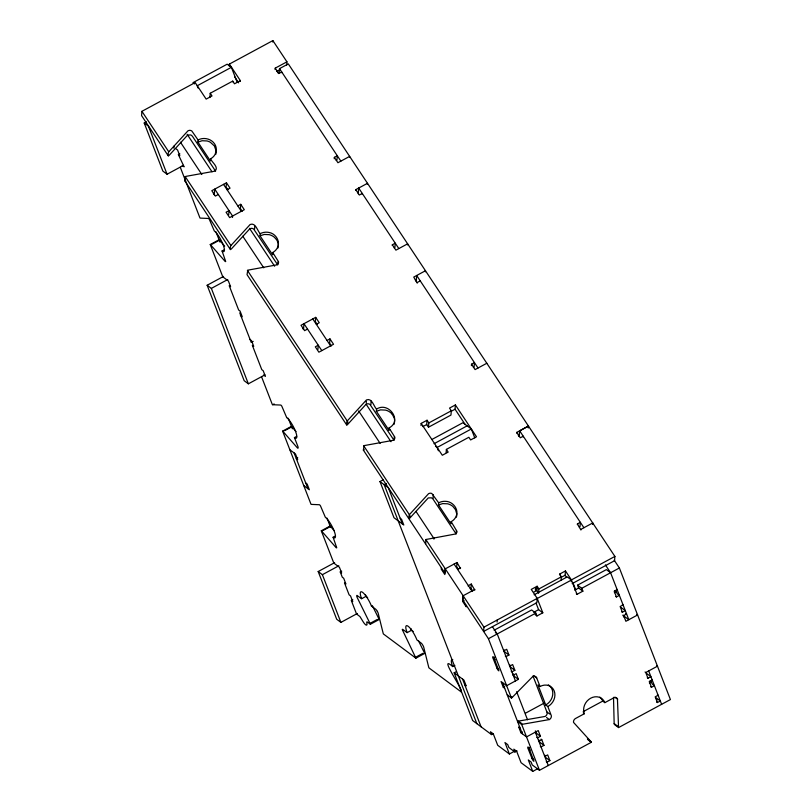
<?xml version="1.0" encoding="UTF-8"?>
<svg xmlns="http://www.w3.org/2000/svg" width="812" height="812" viewBox="0 0 812 812"><rect width="100%" height="100%" fill="white"/><g stroke="black" fill="none" stroke-linecap="round" stroke-linejoin="round"><path stroke-width="1.22" d="M441.352 567.71L441.241 569.131L444.814 574.531L445.28 568.836L425.843 539.513L455.37 534.012L456.324 533.24A3.441 3.126 5 0 0 457.014 531.474L451.167 521.669A11.977 10.881 4.2 0 0 455.755 517.092C459.734 509.926 453.005 501.227 445.301 501.329A11.977 10.871 4.4 0 0 438.673 502.821L431.862 493.534A3.441 3.126 4.6 0 0 429.802 493.249L428.604 493.645L410.03 513.966C408.72 514.412 408.365 519.761 409.695 518.249L428.259 497.929L431.527 497.827L432.979 499.035L456.182 534.022M468.301 586.335L468.351 585.625L471.285 584.041L474.797 590.131M471.285 584.041L470.95 588.324L472.736 591.014M173.9 148.17L174.072 146.028M216.317 149.905L215.16 154.239A11.977 10.881 4.2 0 1 210.562 158.807L210.389 160.949L197.895 142.11L198.067 139.969L191.845 131.006A3.441 3.126 4.7 0 0 189.206 130.387L187.998 130.783L169.434 151.103C167.932 151.631 167.475 157.284 169.089 155.396L187.653 135.066L190.921 134.965L192.373 136.183L215.576 171.17M273.421 254.126L272.527 254.663L260.033 235.825L260.205 233.673C257.414 231.014 255.699 222.204 250.137 224.498L231.572 244.818C230.07 245.336 229.623 250.999 231.227 249.101L249.791 228.781L250.999 228.385A3.441 3.126 4.7 0 1 253.648 229.014L277.714 264.874L277.937 262.022M286.687 65.041L286.94 61.824L272.862 40.6L229.38 64.087L229.228 65.995M272.527 254.663L272.7 252.522A12.068 10.972 5 0 0 277.298 247.944C280.759 241.692 275.989 233.775 269.29 232.516A12.048 10.952 4.6 0 0 260.205 233.683M367.41 184.385L367.491 183.309L355.768 189.643L355.707 190.353M394.327 436.744L394.043 440.317L369.978 404.447A3.441 3.126 4.7 0 0 367.328 403.828L366.121 404.214L347.556 424.544C345.953 426.432 346.399 420.778 347.901 420.251L366.466 399.93C372.028 397.636 373.743 406.457 376.535 409.116L376.362 411.258L388.857 430.096L389.75 429.558M388.857 430.096L389.029 427.954C402.833 420.819 388.512 401.199 376.535 409.116M425.386 271.817L425.468 270.741L413.744 277.075L417.256 283.175M433.821 538.955L433.902 537.889M451.167 521.669L450.995 523.811L438.5 504.962L438.673 502.821M474.858 589.421L463.124 595.754L462.789 600.038L488.428 638.709L511.428 698.005A3.431 2.954 -53.3 0 0 512.22 697.427L532.682 676.629A3.441 2.954 -53.3 0 1 536.478 677.411L540.061 686.495A12.018 10.343 -53.3 0 1 554.21 690.971A12.018 10.343 -53.3 0 1 547.836 706.531L551.318 715.666A3.441 2.954 -53.3 0 1 549.338 719.574L522.623 724.243A3.431 2.954 -53.3 0 0 521.74 724.578L517.528 721.452A3.431 2.954 -53.3 0 1 518.421 721.117L545.136 716.438A3.441 2.954 -53.3 0 0 547.115 712.54L532.976 675.939M497.096 622.104L497.259 619.962M535.402 590.253L535.575 588.111M537.128 586.254L536.783 590.537L538.569 593.227L538.904 588.933L537.128 586.254L531.261 589.41L537.209 598.383L536.874 602.677L483.607 631.442L483.952 627.158L445.28 568.836L457.014 562.503L460.526 568.603M559.549 574.825L559.6 574.114L565.467 570.938L571.415 579.91L571.272 581.625M279.145 73.202L279.511 68.634L288.301 63.884L614.897 556.423L614.562 560.716L572.155 583.615M229.38 64.087L240.362 80.642L234.495 83.809L232.709 81.119L210.227 93.258L212.013 95.948L206.157 99.115L195.174 82.56L141.917 111.325L141.582 115.619L168.328 155.955M230.466 249.67L184.892 180.944L185.237 176.661L185.907 176.377L214.764 171.159C219.676 167.576 211.607 162.126 210.562 158.807M209.892 97.541L210.227 93.258M232.648 81.829L232.709 81.119M218.296 194.504L215.373 196.088L211.8 190.698L226.457 182.781L226.122 187.075L227.908 189.764M228.669 214.936L229.004 210.653L226.081 212.236L229.644 217.616L244.31 209.699L240.738 204.32L237.804 205.903M240.301 81.362L240.362 80.642M232.465 217.464L232.577 216.033L214.733 189.115L214.277 194.829L213.383 193.489M240.738 204.32L240.403 208.603L242.179 211.293M346.795 425.102L247.031 274.659L247.812 270.163L276.902 264.864L277.856 264.093A3.441 3.136 5 0 0 278.506 261.697L272.7 252.522M254.572 229.177L254.795 226.315M272.751 42.031L272.862 40.6M275.106 69.588L275.217 68.157L286.94 61.824M281.662 72.674L281.713 71.953L278.78 73.537L275.217 68.157M307.535 329.073L304.601 330.657L301.029 325.277L315.695 317.36L315.35 321.643L317.137 324.333M317.898 349.505L318.243 345.222L315.31 346.805L318.883 352.195L333.539 344.278L329.966 338.888L327.033 340.472M334.239 158.776L334.351 157.345L337.284 155.762L336.95 160.045L336.219 160.441M329.966 338.888L329.631 343.171L331.418 345.871M358.254 193.774L358.701 188.059L398.824 248.573M358.589 189.49L358.701 188.059M362.213 194.159L362.274 193.449L359.34 195.032L355.768 189.643M347.668 423.113L347.78 421.682M366.232 402.793L366.354 401.361M445.28 568.836L444.946 573.13L363.36 450.092L364.141 445.605L393.231 440.307L394.185 439.536A3.441 3.136 5 0 0 394.835 437.13L389.029 427.954M370.901 404.609L371.013 403.178M371.064 402.468L371.175 401.037M392.267 245.488L392.328 244.777L395.261 243.194L394.916 247.477L394.185 247.873M409.806 516.828L409.918 515.397M421.012 425.549L421.184 423.407L427.051 420.24L428.827 422.93L428.492 427.213L450.964 415.074L451.31 410.791L449.523 408.101L455.39 404.934L476.502 436.785L470.645 439.952L468.859 437.262L446.387 449.401L446.133 452.619M428.492 427.213L426.706 424.524L427.051 420.24M425.843 539.513L425.721 543.695M433.04 498.324L433.314 494.752M465.266 424.635L455.045 409.218L455.39 404.934M456.293 532.601L456.466 530.449M471.407 365.633L471.518 364.202L474.452 362.619L474.106 366.912L473.376 367.308M457.014 562.503L456.669 566.796L458.455 569.486M466.362 605.427L466.25 606.848L462.678 601.469L463.124 595.754M516.676 433.111L516.736 432.4L528.46 426.067L528.379 427.132M528.308 427.965L528.46 426.056L519.66 430.807L519.213 436.521L518.32 435.171M523.182 436.907L523.232 436.196L520.299 437.78L516.736 432.4M561.102 580.367L561.386 576.794L559.6 574.114M566.614 577.474L565.122 575.231L565.467 570.938M577.362 524.633L577.423 523.923L580.347 522.339L580.012 526.623L579.281 527.018M580.935 530.023L577.423 523.923M592.608 524.4L592.719 522.969L580.986 529.302M349.566 157.467L349.647 156.391L337.924 162.725L334.351 157.345M407.533 244.899L407.624 243.823L395.901 250.157L392.328 244.777M592.628 524.044L592.719 522.969M393.932 424.493L394.287 423.417M537.016 587.675L535.494 589.187L536.894 589.106M236.992 81.768L231.39 67.315L197.184 85.788L198.047 88.011M183.492 165.364L167.069 174.235L162.867 171.099L144.211 123.018L146.414 121.82M276.831 71.385L280.008 69.67M182.233 165.435L184.111 166.825L178.396 154.686L179.868 153.894M227.096 189.754L230.029 188.171L226.457 182.781M240.393 315.381L242.27 316.771L240.047 311.047L238.647 310.001L229.207 285.672L230.608 286.717L228.385 280.993L222.782 276.811L210.247 244.513L219.047 239.763A3.461 0.832 61.6 0 1 219.382 240.058L224.701 246.127M212.165 244.138L219.494 240.179M210.247 244.513A3.461 0.832 61.6 0 1 210.582 244.808L225.107 261.393A3.451 0.832 61.6 0 0 225.695 261.505L222.062 250.989L224.264 249.802M264.925 374.87L248.36 383.822L244.158 380.686L207.141 285.256L223.564 276.395M207.141 285.256L211.353 288.392L227.766 279.521M253.182 341.395L251.233 342.451L239.753 312.874M316.335 324.323L319.258 322.74L315.695 317.36M417.317 282.454L420.24 280.871M261.586 376.859L272.325 404.538A3.451 0.832 61.6 0 0 272.68 404.721L274.141 403.929M334.138 530.581L330.423 526.338A3.461 0.832 61.6 0 0 330.088 526.044L321.288 530.794A3.461 0.832 61.6 0 1 321.623 531.089L336.148 547.674A3.451 0.832 61.6 0 0 336.736 547.785L333.103 537.27A12.007 2.903 61.6 0 0 334.128 530.906A12.007 2.903 61.6 0 0 325.338 517.244L320.435 505.774A3.451 0.832 61.6 0 0 319.492 504.739L311.341 504.394A3.451 0.832 61.6 0 1 310.986 504.222L282.627 431.121L291.427 426.371A3.461 0.832 61.6 0 1 291.752 426.665L296.025 431.537M284.545 430.746L291.873 426.787M282.627 431.121A3.461 0.832 61.6 0 1 282.962 431.416L297.486 448.001A3.451 0.832 61.6 0 0 298.075 448.102L298.156 447.574A3.349 0.812 61.6 0 0 297.781 446.184L294.441 437.597L296.644 436.409M297.76 457.846L296.289 458.638L297.689 459.673L295.477 453.949L289.864 449.777M486.814 363.258L475.091 369.592L471.518 364.202M428.827 422.93L451.31 410.791M422.798 426.635L426.706 424.524M451.137 411.329L455.045 409.218M432.035 439.404L462.931 422.717L471.336 428.98L474.787 437.881M434.034 443.728L467.133 425.853M435.455 446.204L437.14 447.453L471.336 428.98M400.174 518.239L401.575 519.284L403.797 525.009L393.982 517.711L379.965 481.546L383.274 479.76M386.37 483.485L384.167 484.683L476.857 723.665M323.206 530.419L330.535 526.46M333.103 537.27L335.305 536.082M357.392 613.476L340.898 622.388L336.696 619.251L318.182 571.536L334.605 562.675M318.182 571.536L322.394 574.673L338.807 565.802M352.814 599.794L351.352 600.586L352.753 601.621L350.53 595.896L349.119 594.851L344.491 582.914L345.902 583.97L343.679 578.245L342.278 577.2L340.248 571.952L341.71 571.161M372.353 605.65L378.798 618.642A3.431 0.832 61.6 0 1 379.174 619.505L370.373 624.255A3.431 0.832 61.6 0 0 369.998 623.393L357.118 597.409A3.461 0.832 61.6 0 1 356.965 595.399L361.614 598.728L366.009 596.353L367.643 597.571M457.643 569.476L460.577 567.892M369.998 623.393L377.326 619.434M470.219 588.72L470.95 588.324M462.678 601.469L464.139 600.677M418.424 640.648L424.706 653.416L415.906 658.167L402.275 629.604A3.441 0.832 61.6 0 1 402.701 629.361L407.147 632.639L411.542 630.264L413.176 631.482M538.904 588.933L561.386 576.794M533.849 592.121L536.783 590.537M560.727 577.606L565.122 575.231M415.531 657.304L422.859 653.345M534.144 594.77L567.253 576.885L571.455 580.022L577.007 594.333L582.874 591.166L581.757 588.304L577.555 585.168L606.381 569.598L610.583 572.734L628.813 619.708L623.2 615.537L623.758 616.968M483.952 627.158L537.209 598.383M571.415 579.91L614.897 556.423M571.455 580.022L537.25 598.495L542.802 612.806L536.935 615.973L535.189 614.674M494.122 630.234L531.627 609.974L535.829 613.111L536.935 615.973M533.707 612.319L538.6 609.67L542.802 612.806M574.754 590.141L578.662 588.03L582.874 591.166M488.428 638.709L535.829 613.111M581.757 588.304L619.383 567.984L614.176 560.128M407.137 632.639A12.058 2.913 61.6 0 1 405.807 627.686L405.827 626.62A12.007 2.903 61.6 0 1 410.334 628.437A12.007 2.903 61.6 0 1 416.952 639.957L421.154 643.074A3.451 0.832 61.6 0 1 422.108 644.119L422.839 645.246A3.349 0.812 61.6 0 1 423.671 646.981L428.716 667.261A3.461 0.832 61.6 0 0 428.919 667.86L461.439 692.078A3.431 0.832 61.6 0 0 461.064 691.215C463.703 690.636 437.313 653.041 452.68 666.55L454.872 665.363M493.046 733.835L491.575 734.627L472.655 720.528L454.152 672.813L456.334 671.636M503.785 650.879L506.718 649.295L508.941 655.02L506.008 656.603L505.308 656.086M495.137 657.07L493.006 658.227L497.34 669.068A2.568 0.619 61.6 0 0 498.923 670.834L493.676 657.294A2.588 0.629 61.6 0 0 493.057 656.756L492.894 656.725A2.588 0.629 61.6 0 0 492.722 657.172L495.107 659.791M614.369 592.679L616.501 591.522M615.74 596.444L616.44 596.962L619.373 595.379L617.272 593.816A2.578 0.619 61.6 0 0 615.384 590.882A2.578 0.619 61.6 0 0 615.171 592.242M509.713 666.144L512.646 664.561L514.859 670.286L511.936 671.869L511.235 671.351M621.657 611.71L622.357 612.228L625.291 610.644L621.089 607.518M622.956 615.049L623.657 615.567L626.59 613.984L625.89 613.466M512.524 674.691L513.225 675.208L516.158 673.625L518.381 679.36L506.658 685.693L501.045 681.512L503.267 687.236L504.729 686.444M525.486 713.19L544.365 702.989M520.086 728.039L518.685 726.994L520.908 732.718L522.37 731.927M645.043 671.991L645.743 672.519L657.476 666.185L656.634 665.556M583.199 711.657L602.737 701.101L604.838 702.664L613.639 697.914A3.441 2.954 -53.3 0 1 617.424 698.706L618.551 727.582L670.418 699.568L619.383 567.984M520.908 732.718L526.521 736.91L538.244 730.577L540.467 736.301L537.534 737.885L536.833 737.367M647.265 677.716L647.966 678.243L650.899 676.66L646.697 673.524M491.575 734.627L490.468 731.764L493.27 733.845L497.715 745.294L509.388 754.003L514.422 751.283M604.849 702.664A12.018 10.343 -53.3 0 0 590.7 698.188A12.018 10.343 -53.3 0 0 584.325 713.748L575.525 718.498A3.441 2.954 -53.3 0 0 573.546 722.406L590.892 741.529A3.421 2.943 -53.3 0 1 591.339 742.28L539.472 770.294L532.225 764.904L531.119 762.042L528.318 759.951L532.753 771.4L538.254 768.426M509.388 754.003L504.952 742.544L507.754 744.634L508.86 747.497L514.94 752.024L517.031 750.897M538.823 741.214L541.756 739.63L543.979 745.355L541.046 746.938L540.345 746.411M652.188 679.979L649.255 681.562L651.478 687.287L654.411 685.704L652.31 684.14A2.578 0.619 61.6 0 0 650.422 681.217A2.578 0.619 61.6 0 0 650.209 682.577M530.175 747.405L528.044 748.552L532.378 759.403A2.568 0.619 61.6 0 0 533.19 760.59L533.423 760.854A2.568 0.619 61.6 0 0 533.961 761.169L528.713 747.629A2.588 0.629 61.6 0 0 528.084 747.081L527.932 747.05A2.588 0.629 61.6 0 0 527.759 747.507L530.145 750.115M649.407 683.004L651.539 681.857M544.75 756.479L547.684 754.896L549.897 760.621L546.973 762.204L546.263 761.686M656.695 702.035L657.395 702.563L660.329 700.979L656.126 697.843L656.989 700.076M184.892 180.944L185.572 180.66M363.36 450.092L364.273 449.746M197.895 142.11L202.117 140.73L206.979 140.953A11.906 10.769 5 0 1 210.389 142.283L214.409 145.987L216.124 150.93A11.906 10.82 3.1 0 1 216.053 153.163A12.068 10.982 5 0 1 215.819 154.27M260.033 235.825L264.255 234.445L269.117 234.658A11.906 10.769 4.9 0 1 272.527 235.998A12.109 11.063 3.6 0 1 274.426 237.317L276.547 239.702A11.967 10.901 2.7 0 1 278.12 243.549L278.262 244.645A12.089 10.982 6.3 0 1 277.958 247.985M376.362 411.258L380.584 409.877L385.446 410.101A12.089 11.043 3.9 0 1 388.857 411.43L389.851 412.06A11.967 10.83 5.6 0 1 392.257 414.313M438.5 504.962L442.713 503.592L447.585 503.805A12.089 11.043 3.9 0 1 450.995 505.145A11.967 10.83 5.3 0 1 452.903 506.465L455.532 509.713L456.73 513.793A11.906 10.82 3.1 0 1 456.415 517.132M198.067 139.969C203.538 136.995 211.079 138.608 214.571 143.846A11.977 10.881 4.2 0 1 216.307 149.926M272.68 404.721L280.83 405.056A3.451 0.832 61.6 0 1 281.774 406.101L286.677 417.551M231.39 67.315L227.177 64.178L192.982 82.651L194.657 83.91M144.211 123.018L148.413 126.144L167.069 174.235M176.174 148.961L177.574 149.997L179.797 155.731L178.396 154.686M616.45 589.126L617.15 589.654L614.217 591.237L616.44 596.962M636.77 614.339L637.603 614.958L625.879 621.292L623.657 615.567M622.368 604.402L623.068 604.92L620.145 606.503L622.357 612.228M249.649 339.243L251.517 340.634L253.74 346.359L252.339 345.313L261.779 369.643L263.179 370.688L265.402 376.413L263.535 375.022M576.307 593.816L577.007 594.333M379.965 481.546L388.369 487.809L402.397 523.963M650.777 686.769L651.478 687.287M657.405 694.727L658.106 695.255L655.182 696.838L657.395 702.563M614.877 697.112L617.678 699.193M305.728 482.967L307.129 484.013L309.352 489.737L303.749 485.566M495.361 632.568L497.228 633.959L515.447 680.943M613.507 697.315L614.156 723.563L617.658 726.172M618.551 727.582L614.349 724.446L614.156 723.563M508.941 655.02L504.739 651.894L503.846 649.6M533.92 675.817L536.732 677.908M583.27 712.966L584.315 713.748M540.061 686.495L537.96 684.932L545.735 704.968L547.836 706.531M514.859 670.286L510.657 667.159L509.774 664.866M518.381 679.36L514.179 676.223L513.285 673.93M496.711 667.768L498.812 669.332M587.391 738.92L590.892 741.529M588.01 739.803L591.339 742.28M546.963 711.992L549.765 714.073M546.537 717.483L549.338 719.564M503.267 687.236L504.668 688.282M511.519 696.909L512.22 697.427M511.428 698.005L507.226 694.869A3.431 2.954 -53.3 0 0 507.632 694.615M340.248 571.952L341.649 572.998L339.426 567.273L333.823 563.092L321.288 530.794M371.419 606.036L375.631 609.162A3.451 0.832 61.6 0 1 376.575 610.208L377.306 611.334M540.467 736.301L536.265 733.165L535.372 730.881M454.152 672.813L463.957 680.121L466.179 685.846L464.779 684.8M518.421 721.117L521.923 723.725M541.056 739.103L541.756 739.63M543.979 745.355L539.777 742.219L538.884 739.925M370.373 624.255L367.42 622.053A3.421 0.832 61.6 0 0 366.74 622.368L367.024 624.195A6.861 1.665 61.6 0 1 363.654 622.571L359.949 616.582L356.529 613.943L351.352 600.586M415.906 658.167L383.386 633.949A3.461 0.832 61.6 0 1 383.183 633.35L378.138 613.07A3.451 0.832 61.6 0 0 377.316 611.355M549.897 760.621L545.694 757.484L544.811 755.201M531.748 758.093L533.849 759.667M532.753 771.4L521.071 762.701L516.635 751.252L513.834 749.161L514.94 752.024M392.267 414.313L394.196 417.936A12.109 10.992 6.2 0 1 394.591 420.078A11.906 10.82 3 0 1 394.51 422.311M279.511 68.634L340.857 161.141M478.014 368.009L416.678 275.491L416.221 281.206L415.328 279.866M519.66 430.807L583.919 527.719M605.376 564.878L610.594 572.734M277.278 71.659L278.171 72.999M234.526 76.653L238.647 82.865M446.387 449.401L448.163 452.091L442.307 455.258L421.184 423.407M223.523 184.365L241.377 211.282M312.762 318.943L330.606 345.861M187.156 134.315L212.023 171.809M249.497 228.324L274.639 266.234M366.11 404.203L390.998 441.728M321.816 350.611L303.962 323.694L303.515 329.408L302.622 328.058M180.437 142.191L201.843 174.478M242.788 236.231L263.748 267.828M358.66 410.984L380.178 443.433M454.081 564.086L471.924 591.004M415.988 511.438L434.115 538.772M492.397 626.681L497.228 633.959M141.917 111.325L168.663 151.671M185.237 176.661L230.801 245.386M247.376 270.366L347.13 420.819M363.705 445.808L409.268 514.534M648.676 670.935L661.628 704.319M645.743 672.519L647.966 678.243M577.555 585.168L578.662 588.03M572.907 582.651L575.647 589.715M536.032 603.072L538.6 609.67M437.14 447.453L438.429 450.792M535.311 732.14L548.262 765.543M516.635 691.712L527.526 719.777M521.74 724.578L539.472 770.294M502.445 682.557L522.319 733.774M462.556 679.076L481.069 726.791M215.972 231.846L219.94 242.067M288.28 418.251L292.361 428.777M327.013 518.117L330.636 527.475M294.076 452.903L307.951 488.692M180.284 167.262L199.945 217.941A3.451 0.832 61.6 0 0 200.3 218.113L208.451 218.458A3.451 0.832 61.6 0 1 209.394 219.494L214.297 230.953A12.007 2.903 61.6 0 1 223.087 244.625A12.007 2.903 61.6 0 1 222.062 250.989M211.353 288.392L248.36 383.822M322.394 574.673L340.898 622.388M548.303 684.82A12.018 10.343 -53.3 0 1 552.718 694.839A12.018 10.343 -53.3 0 1 545.725 704.968M599.814 697.122A12.018 10.343 -53.3 0 1 602.748 701.101M361.614 598.728A12.058 2.913 61.6 0 1 360.274 593.775L360.305 592.709A12.007 2.903 61.6 0 1 368.435 599.855A12.058 2.913 61.6 0 1 371.47 606.087M366.009 596.353A12.068 2.923 61.6 0 1 365.441 594.749M411.542 630.264A12.068 2.923 61.6 0 1 410.963 628.661M452.67 666.55A11.957 2.893 61.6 0 1 452.802 659.689M286.677 417.571A12.007 2.903 61.6 0 1 295.466 431.233A12.007 2.903 61.6 0 1 294.441 437.597"/></g></svg>
